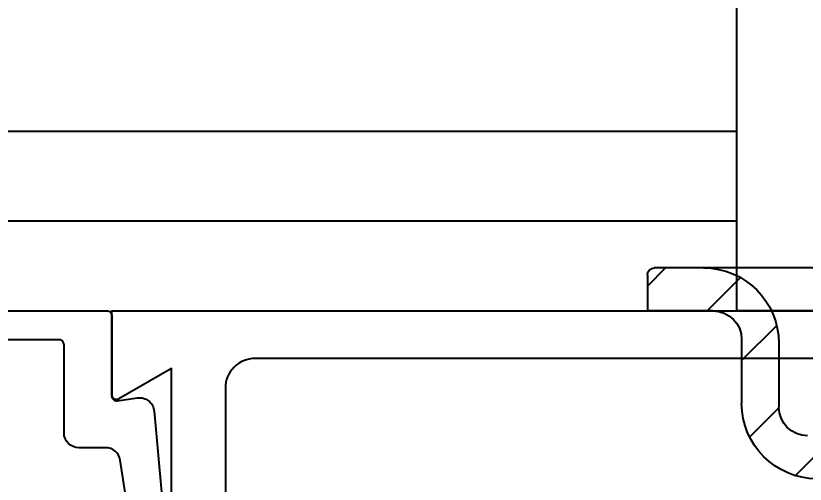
# Model space of a CAD drawing. Extents: x -75 to 127, y -92 to 53.
# Drawn here: x 5.626 to 7.28, y 44.967 to 45.949 of the extents above; entities that cross this region are included whole.
import ezdxf

# ---------------------------------------------------------------- set-up
doc = ezdxf.new("R2010")
doc.units = 0
doc.header["$MEASUREMENT"] = 0
doc.layers.get('0').update_dxf_attribs({"linetype": 'CONTINUOUS'})
doc.layers.get('Defpoints').update_dxf_attribs({"linetype": 'CONTINUOUS'})
for name, color, linetype in [('ARCHETYPE POCKET', 2, 'CONTINUOUS'), ('CHMI+HANDLE_HTP6510', 7, 'CONTINUOUS'), ('DIM', 7, 'CONTINUOUS'), ('FRAME', 1, 'CONTINUOUS'), ('VENT', 5, 'CONTINUOUS')]:
    doc.layers.add(name, color=color, linetype=linetype)
doc.styles.get("Standard").update_dxf_attribs({"font": 'simplex.shx'})
doc.dimstyles.new('FULL SCALE', dxfattribs={"dimscale": 0.75, "dimtxt": 0.18, "dimasz": 0.18, "dimexe": 0.18, "dimexo": 0.125, "dimgap": 0.09, "dimtad": 0, "dimtih": 1, "dimtoh": 1, "dimdec": 4, "dimzin": 0, "dimdsep": 46, "dimlunit": 4, "dimtxsty": 'Standard', "dimcen": 0.09, "dimadec": 0, "dimazin": 0, "dimtfac": 1, "dimtdec": 4, "dimtofl": 0, "dimtmove": 0, "dimatfit": 3, "dimfxl": 0, "dimtolj": 1, "dimtzin": 0, "dimarcsym": 0})

# ---------------------------------------------------------------- blocks, each defined once
blk = doc.blocks.new('3344 Stile')
blk.add_lwpolyline([(0.2261, 0), (0.7538, 0), (0.6903, -0.11, 0.57735), (0.699, -0.125), (0.875, -0.125), (0.875, 0.937), (0.875, 3.872, 0.064097)], format="xyb")
blk.add_lwpolyline([(0, 0.113), (-0.713, 0.113, -0.414214), (-0.775, 0.175), (-0.775, 3.7494, -0.341643), (-0.7286, 3.8094, -0.036128), (-0.3169, 3.885, -0.337021), (-0.2526, 3.8464, 0.306807), (-0.195, 3.8074), (0, 3.8074), (0.195, 3.8074, 0.306807), (0.2526, 3.8464, -0.337021), (0.3169, 3.885, -0.036128), (0.7286, 3.8094, -0.341643), (0.775, 3.7494), (0.775, 0.175, -0.414214), (0.713, 0.113)], format="xyb", close=True)
blk = doc.blocks.new('4142 1in Glass Stop')
blk.add_lwpolyline([(0.2004, -0.0889), (0.6015, -0.1249, 0.967957), (0.6088, -0.0654), (0.3032, -0.0177, -0.369613), (0.277, 0.0129), (0.277, 0.069, 0.414214), (0.246, 0.1), (0.061, 0.1, -0.414214), (0.051, 0.11), (0.051, 0.442, -0.414214), (0.061, 0.452), (0.196, 0.452, 0.414214), (0.206, 0.462), (0.206, 0.541, 0.697352), (0.1884, 0.5475, -0.380272), (0.0554, 0.529, -0.250619), (0.051, 0.5373), (0.051, 0.6897, -0.250619), (0.0554, 0.698, -0.380272), (0.1884, 0.6795, 0.697352), (0.206, 0.686), (0.206, 0.765, 0.414214), (0.196, 0.775), (0, 0.775, 0.414214), (-0.01, 0.765), (-0.01, 0.01, 0.414214), (0, 0), (0.1687, 0, -0.456923), (0.1786, -0.0114), (0.1725, -0.0536, 0.430142)], format="xyb", close=True)
blk = doc.blocks.new('A$C6E207669')
at = {"layer": 'ARCHETYPE POCKET'}
h = blk.add_hatch(dxfattribs=at)
h.set_pattern_fill('ANSI31', color=256, style=0)
h.set_pattern_definition([(315, (-5.45951, 7.30038), (-0.0883883, -0.0883883), [])])
h.paths.add_polyline_path([(0.3555, 0.1578), (0.6178, 0.1578), (0.57, 0.2128), (0.5475, 0.2128), (0.5475, 0.2478), (0.3355, 0.2478, -0.414214), (0.2755, 0.3078), (0.2755, 0.4418, 0.414214), (0.1175, 0.5998), (0.015, 0.5998, 0.414214), (0, 0.5848), (0, 0.5098), (0.1375, 0.5098, -0.414214), (0.1975, 0.4498), (0.1975, 0.3158, 0.414214)])
h.paths.add_polyline_path([(0.7572, 0.1578), (0.8125, 0.1578), (0.8125, 0.2128), (0.805, 0.2128)])
h.paths.add_polyline_path([(1.5625, 0.1578), (1.6178, 0.1578), (1.57, 0.2128), (1.5625, 0.2128)])
h.paths.add_polyline_path([(2.0195, 0.1578, 0.414214), (2.1775, 0.3158), (2.1775, 0.4498, -0.414214), (2.2375, 0.5098), (2.375, 0.5098), (2.375, 0.5848, 0.414214), (2.36, 0.5998), (2.315, 0.5998), (2.315, 0.5998), (2.2575, 0.5998, 0.414214), (2.0995, 0.4418), (2.0995, 0.3078, -0.414214), (2.0395, 0.2478), (1.8275, 0.2478), (1.8275, 0.2128), (1.805, 0.2128), (1.7572, 0.1578)])
for p, q in [((0.015, 0.5998), (2.36, 0.5998)), ((2.2575, 0.5998), (2.315, 0.5998)), ((2.375, 0.5848), (2.375, 0.5098)), ((2.2375, 0.5098), (2.375, 0.5098)), ((2.1775, 0.4498), (2.1775, 0.3158)), ((2.0995, 0.4418), (2.0995, 0.3078))]:
    blk.add_line(p, q, dxfattribs=at)
for centre, radius, start, end in [((2.2575, 0.4418), 0.158, 90, 180), ((2.36, 0.5848), 0.015, 0, 90), ((2.2375, 0.4498), 0.06, 90, 180), ((2.0195, 0.3158), 0.158, 270, 360), ((2.0395, 0.3078), 0.06, 270, 360)]:
    blk.add_arc(centre, radius, start, end, dxfattribs=at)
blk = doc.blocks.new('A$C36041405')
at = {"layer": 'CHMI+HANDLE_HTP6510'}
blk.add_lwpolyline([(0, 2), (0, 0), (2.5, 0), (2.5, 2)], close=True, dxfattribs=at)
blk = doc.blocks.new('*D106')
at = {"layer": 'Defpoints', "color": 0}
for p in [(5.0516, 49.0445), (12.2954, 46.9244), (5.0516, 45.3209)]:
    blk.add_point(p, dxfattribs=at)
at = {"layer": 'DIM', "color": 0, "lineweight": -2}
for p, q in [((5.0516, 45.4147), (5.0516, 49.1795)), ((12.2954, 47.0182), (12.2954, 49.1795)), ((5.1866, 49.0445), (8.4485, 49.0445)), ((12.1604, 49.0445), (8.8985, 49.0445))]:
    blk.add_line(p, q, dxfattribs=at)
at = {"layer": 'DIM', "color": 0}
for points in [[(5.1866, 49.067), (5.1866, 49.022), (5.0516, 49.0445)], [(12.1604, 49.067), (12.1604, 49.022), (12.2954, 49.0445)]]:
    blk.add_solid(points, dxfattribs=at)
at = {"layer": 'DIM', "color": 0, "insert": (8.6735, 49.0445), "char_height": 0.135, "attachment_point": 5}
blk.add_mtext('\\A1;7{\\H1.000000x;\\S1/4;}"', dxfattribs=at)

msp = doc.modelspace()

# ---------------------------------------------------------------- linework, layer by layer
at = {"layer": 'FRAME'}
for p, q in [((3.1532, 45.70741), (7.13628, 45.70741)), ((3.1532, 45.51941), (7.13628, 45.51941))]:
    msp.add_line(p, q, dxfattribs=at)

# ---------------------------------------------------------------- block references
at = {"layer": 'ARCHETYPE POCKET', "xscale": -1}
msp.add_blockref('A$C6E207669', (9.32378, 44.82108), dxfattribs=at)
at = {"layer": 'CHMI+HANDLE_HTP6510', "xscale": -1, "rotation": 90}
msp.add_blockref('A$C36041405', (9.13628, 47.83091), dxfattribs=at)
at = {"layer": 'VENT', "xscale": -1}
for name, p, rotation in [('4142 1in Glass Stop', (5.82662, 45.32091), 90), ('3344 Stile', (5.95162, 44.45591), 270), ('3344 Stile', (5.95162, 44.45591), 270)]:
    msp.add_blockref(name, p, dxfattribs=dict(at, rotation=rotation))

# ---------------------------------------------------------------- dimensions: what is measured, and where the dimension line sits
at = {"layer": 'DIM'}
dim = msp.add_linear_dim(base=(5.05162, 49.0445), p1=(12.29538, 46.92441), p2=(5.05162, 45.32091), dimstyle='FULL SCALE', dxfattribs=at)
dim.commit()
dim.dimension.update_dxf_attribs({"geometry": '*D106', "text_midpoint": (8.6735, 49.0445)})

doc.saveas('drawing.dxf')
